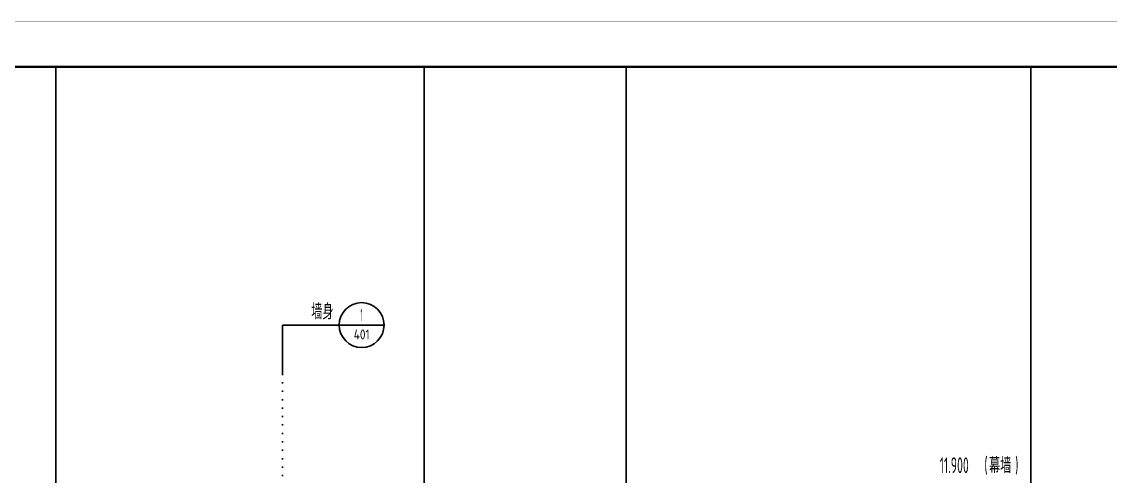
# Model space of a CAD drawing. Extents: x -280168 to 205214, y -148835 to -64913.
# Drawn here: x 313 to 24538, y -99547 to -89430 of the extents above; entities that cross this region are included whole.
import ezdxf
from ezdxf.enums import TextEntityAlignment as Align

# ---------------------------------------------------------------- set-up
doc = ezdxf.new("R2010")
doc.units = 0
doc.header["$LTSCALE"] = 1000
doc.header["$MEASUREMENT"] = 0
doc.linetypes.add('DOT2', pattern=[0.125, 0, -0.125])
doc.layers.add('01-标注_符号', color=200, linetype='Continuous')
doc.layers.add('02-TEXT_标注', color=130, linetype='Continuous')
doc.layers.add('04-不打印_辅助线', color=165, linetype='Continuous', plot=False)
doc.styles.add('_TCH_DIM', font='ros1.shx', dxfattribs={"width": 0.75, "bigfont": 'jd.shx'})

# ---------------------------------------------------------------- blocks, each defined once
blk = doc.blocks.new('图框-A1+1-4')
for points, const_width in [([(0, 0), (1051, 0), (1051, 594), (0, 594)], 0.05), ([(976, 584), (25, 584), (25, 10), (976, 10)], 0.5)]:
    blk.add_lwpolyline(points, close=True, dxfattribs=dict(const_width=const_width))
blk = doc.blocks.new('*U671')
at = {"layer": '01-标注_符号', "color": 51, "linetype": 'DOT2', "ltscale": 1.5}
blk.add_line((0, 17017), (0, 0), dxfattribs=at)
at = {"layer": '01-标注_符号'}
blk.add_lwpolyline([(-500, -500, 100, 100, 0), (0, -500, 0, 0, 0), (0, 0, 0, 0, 0)], format="xyseb", dxfattribs=at)

msp = doc.modelspace()

# ---------------------------------------------------------------- linework, layer by layer
at = {"layer": '01-标注_符号'}
for p, q in [((6118.4, -96182.1), (7377.4, -96182.1)), ((6118.4, -97280.2), (6118.4, -96182.1)), ((8377.4, -96182.1), (7377.4, -96182.1))]:
    msp.add_line(p, q, dxfattribs=at)
for centre, radius in [((7877.4, -96182.1), 500), ((6118.4, -97280.2), 0)]:
    msp.add_circle(centre, radius, dxfattribs=at)
at = {"layer": '04-不打印_辅助线'}
for p, q in [((1068.4, -90432.1), (1068.4, -114984.6)), ((9268.4, -90432.1), (9268.4, -114984.6)), ((13768.4, -90432.1), (13768.4, -114984.6)), ((22768.4, -90432.1), (22768.4, -114984.6))]:
    msp.add_line(p, q, dxfattribs=at)
msp.add_lwpolyline([(-17547.6, -117932.1), (77552.4, -117932.1), (77552.4, -90432.1), (-17547.6, -90432.1)], close=True, dxfattribs=at)

# ---------------------------------------------------------------- block references
at = {"xscale": 100, "yscale": 100, "zscale": 100}
msp.add_blockref('图框-A1+1-4', (-20047.6, -148832.1), dxfattribs=at)
at = {"layer": '01-标注_符号', "xscale": -1}
msp.add_blockref('*U671', (6118.4, -114297.1), dxfattribs=at)

# ---------------------------------------------------------------- texts
at = {"layer": '02-TEXT_标注', "style": '_TCH_DIM'}
for s, height, width, p in [('墙身', 347.29, 0.75, (6755.5, -96054.1)), ('11.900', 350, 0.6375, (20743.4, -99477.1)), ('(', 350, 0.6375, (21737.3, -99477.1)), ('幕墙', 347.29, 0.75, (21841.4, -99477.1)), (')', 350, 0.6375, (22423.4, -99477.1))]:
    msp.add_text(s, height=height, dxfattribs=dict(at, width=width)).set_placement(p)
for s, height, p, p2 in [('1', 271.8, (7853.1, -96091.1), (7901.6, -96091.1)), ('401', 220.22, (7700.4, -96501.3), (8054.3, -96501.3))]:
    msp.add_text(s, height=height, dxfattribs=at).set_placement(p, p2, align=Align.FIT)

doc.saveas('drawing.dxf')
